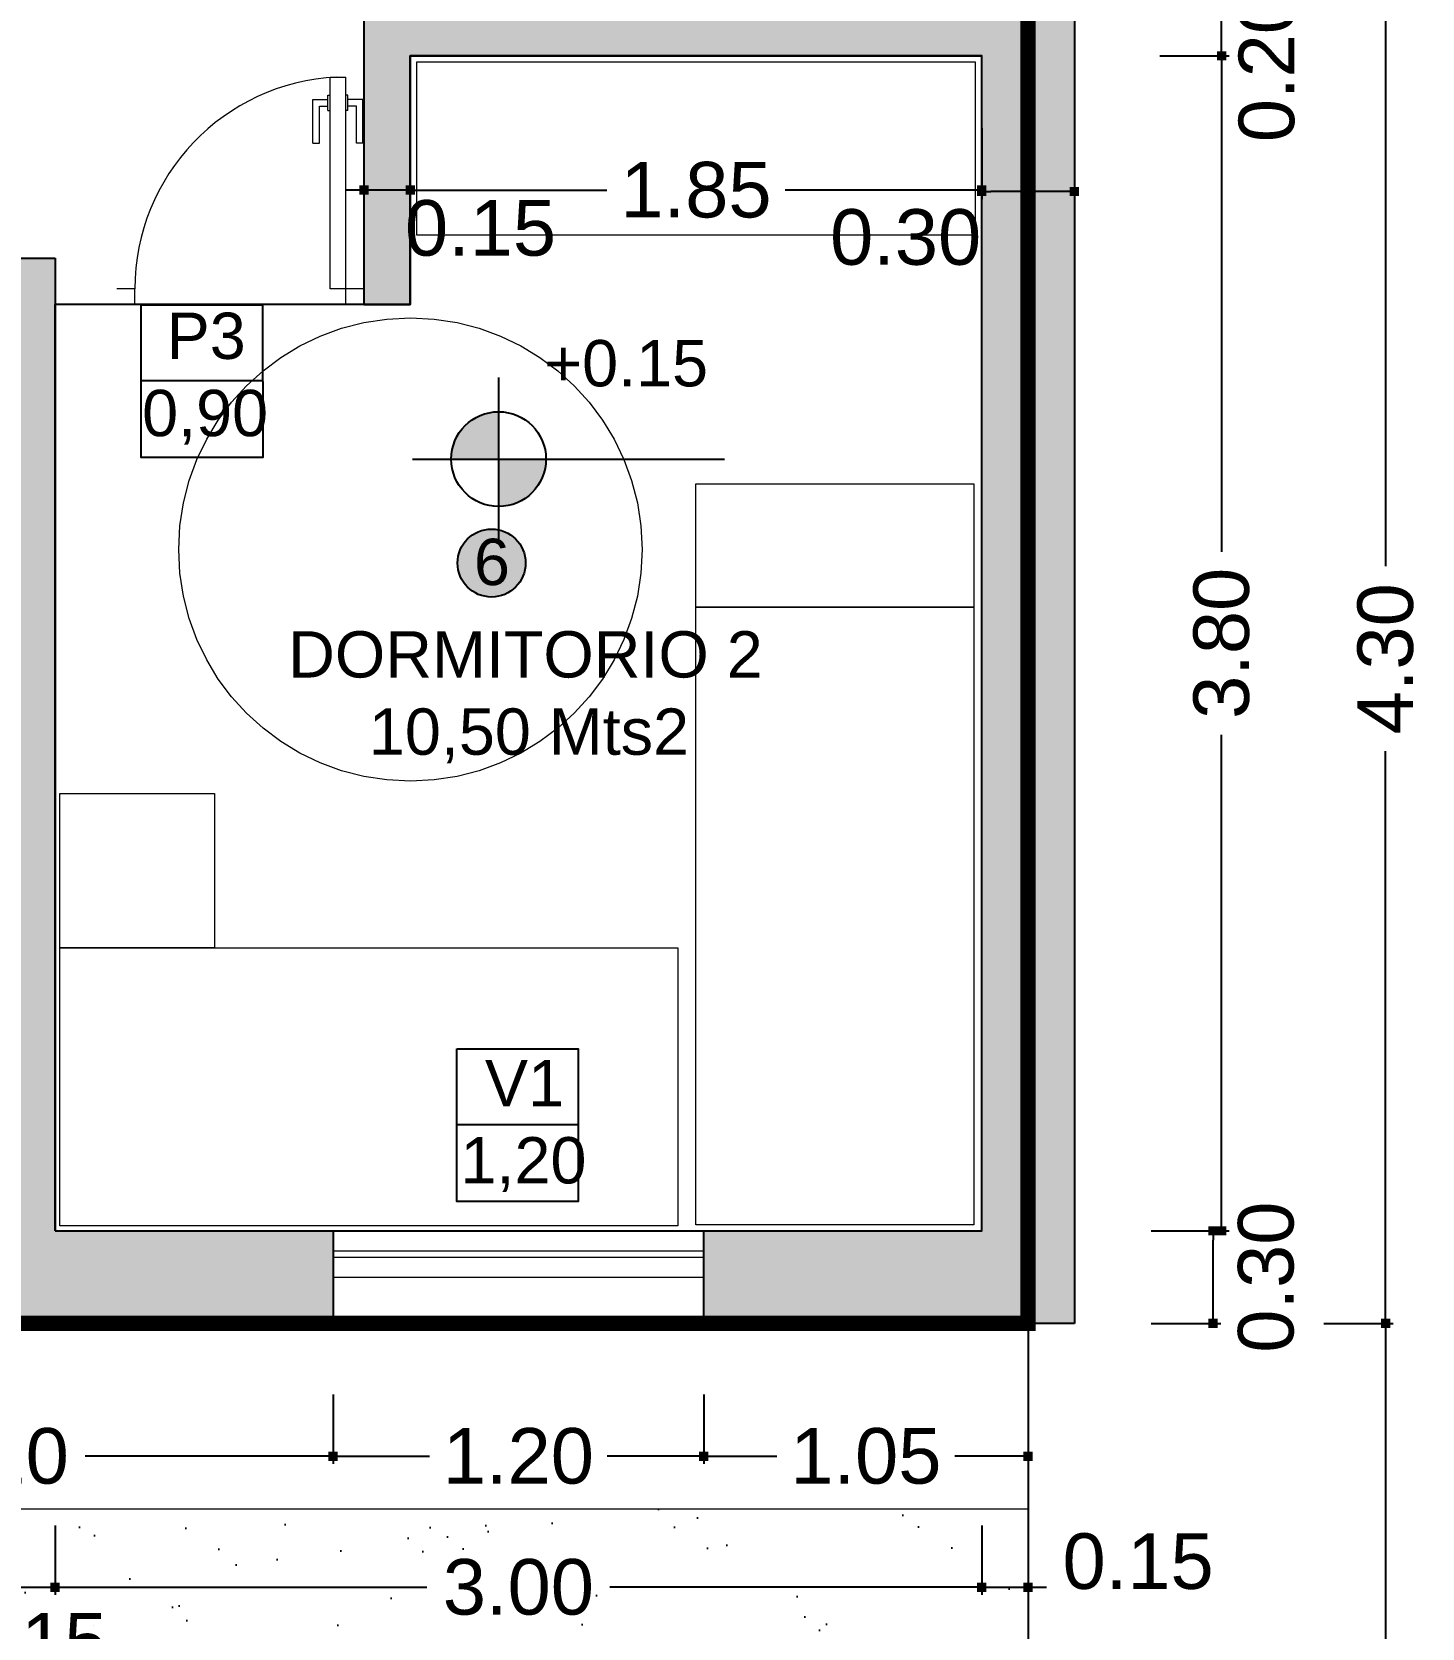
# Model space of a CAD drawing. Header units: millimetres. Extents: x 167 to 343, y -139 to 78.
# Drawn here: x 246.6 to 251.1, y -54.59 to -49.42 of the extents above; entities that cross this region are included whole.
import ezdxf

# ---------------------------------------------------------------- set-up
doc = ezdxf.new("R2010")
doc.units = ezdxf.units.MM
doc.header["$LTSCALE"] = 0.1
doc.header["$MEASUREMENT"] = 0
doc.header["$PDMODE"] = 3
doc.header["$PDSIZE"] = 0.1
doc.linetypes.add('ACAD_ISO02W100', pattern=[15, 12, -3])
doc.linetypes.add('ACAD_ISO04W100', pattern=[30, 24, -3, 0, -3])
doc.layers.get('DEFPOINTS').update_dxf_attribs({"color": 1})
for name, color, linetype in [('11.Ejes', 6, 'ACAD_ISO04W100'), ('18.Texturas', 8, 'Continuous'), ('5.Carpinterias', 250, 'Continuous'), ('Carpinterias', 7, 'Continuous'), ('Cotas', 1, 'Continuous'), ('Cubierta', 7, 'Continuous'), ('HATCH', 10, 'Continuous'), ('MURO', 4, 'Continuous'), ('POLILINEA SUP', 150, 'Continuous')]:
    doc.layers.add(name, color=color, linetype=linetype)
for name, color, linetype, lineweight in [('17.Sombras', 8, 'Continuous', 5), ('CARPINTERIA', 2, 'Continuous', 18), ('MURO BAJO', 4, 'Continuous', 13)]:
    doc.layers.add(name, color=color, linetype=linetype, lineweight=lineweight)
doc.styles.add('ARIAL', font='arial.ttf', dxfattribs={"height": 0.18})
doc.styles.get("Standard").update_dxf_attribs({"font": 'arial.ttf'})
doc.styles.add('Verdana', font='verdana.ttf')
doc.dimstyles.new('MARQ 100', dxfattribs={"dimscale": 0.1, "dimtxt": 1.75, "dimasz": 0.3, "dimexe": 0.25, "dimexo": 1.5, "dimtad": 0, "dimzin": 1, "dimdsep": 46, "dimtxsty": 'ARIAL', "dimblk": 'BOXFILLED', "dimcen": 2.5, "dimclrd": 8, "dimclre": 8, "dimclrt": 4, "dimazin": 0, "dimtfac": 1, "dimtmove": 2, "dimatfit": 3, "dimldrblk": 'DOTSMALL', "dimfxl": 2, "dimfxlon": 1, "dimlwd": -1, "dimarcsym": 0})

# ---------------------------------------------------------------- blocks, each defined once
blk = doc.blocks.new('puerta .8')
at = {"layer": 'CARPINTERIA'}
for p, q in [((515.4025, 143.696), (515.4613, 143.696)), ((515.4613, 143.696), (515.4613, 142.9599)), ((516.1442, 143.696), (516.2025, 143.696)), ((516.1442, 143.696), (516.1442, 143.646)), ((515.4025, 143.646), (515.5119, 143.646)), ((515.5119, 143.646), (515.5119, 142.9599)), ((516.1442, 143.646), (516.2025, 143.646)), ((515.4056, 143.1738), (515.4268, 143.1738)), ((515.4056, 143.1738), (515.4056, 143.0326)), ((515.4268, 143.1738), (515.4268, 143.0537)), ((515.5464, 143.1738), (515.5464, 143.0537)), ((515.5676, 143.1738), (515.5464, 143.1738)), ((515.5676, 143.1738), (515.5676, 143.0326)), ((515.4056, 143.0326), (515.4543, 143.0326)), ((515.4268, 143.0537), (515.4543, 143.0537)), ((515.4543, 143.0679), (515.4613, 143.0679)), ((515.4543, 143.0679), (515.4543, 143.0184)), ((515.519, 143.0679), (515.5119, 143.0679)), ((515.519, 143.0679), (515.519, 143.0184)), ((515.5464, 143.0537), (515.519, 143.0537)), ((515.5676, 143.0326), (515.519, 143.0326)), ((515.4543, 143.0184), (515.4613, 143.0184)), ((515.519, 143.0184), (515.5119, 143.0184)), ((515.5119, 142.9599), (515.4613, 142.9599))]:
    blk.add_line(p, q, dxfattribs=at)
blk.add_arc((515.4572, 143.646), 0.6869, 272.7794, 0, dxfattribs=at)
blk = doc.blocks.new('Nivel Planta')
at = {"layer": 'Cubierta'}
h = blk.add_hatch(color=1, dxfattribs=at)
h.paths.add_polyline_path([(509.8507, 209.4131, 0.414214), (509.7327, 209.2951), (509.8507, 209.2951)])
h.paths.add_polyline_path([(509.9687, 209.2951), (509.8507, 209.2951), (509.8507, 209.1771, 0.414214)])
at = {"layer": 'Cotas', "color": 1}
for p, q in [((509.8507, 209.4986), (509.8507, 209.0904)), ((509.6361, 209.2951), (510.4131, 209.2951))]:
    blk.add_line(p, q, dxfattribs=at)
blk.add_circle((509.8507, 209.2951), 0.118, dxfattribs=at)
blk = doc.blocks.new('_BoxFilled')
at = {"color": 0, "linetype": 'ByBlock', "lineweight": -2}
blk.add_line((-0.5, 0), (-1, 0), dxfattribs=at)
at = {"color": 0, "linetype": 'ByBlock'}
blk.add_solid([(-0.5, 0.5), (0.5, 0.5), (-0.5, -0.5), (0.5, -0.5)], dxfattribs=at)
blk = doc.blocks.new('*D140')
at = {"layer": 'Cotas', "color": 8, "lineweight": -2, "transparency": 16777216}
for p, q in [((246.5243, -54.2597), (246.5243, -54.4847)), ((246.6743, -54.2597), (246.6743, -54.4847))]:
    blk.add_line(p, q, dxfattribs=at)
at = {"layer": 'Cotas', "color": 8, "transparency": 16777216}
for p, q in [((246.4943, -54.4597), (246.4643, -54.4597)), ((246.5243, -54.4597), (246.6743, -54.4597)), ((246.7043, -54.4597), (246.7343, -54.4597))]:
    blk.add_line(p, q, dxfattribs=at)
at = {"layer": 'DEFPOINTS', "color": 0, "transparency": 16777216}
for p in [(246.5243, -53.3055), (246.6743, -53.3055), (246.6743, -54.4597)]:
    blk.add_point(p, dxfattribs=at)
at = {"layer": 'Cotas', "color": 8, "transparency": 16777216, "xscale": 0.03, "yscale": 0.03, "zscale": 0.03}
blk.add_blockref('_BoxFilled', (246.5243, -54.4597), dxfattribs=at)
at = {"layer": 'Cotas', "color": 8, "transparency": 16777216, "xscale": 0.03, "yscale": 0.03, "zscale": 0.03, "rotation": 180}
blk.add_blockref('_BoxFilled', (246.6743, -54.4597), dxfattribs=at)
at = {"layer": 'Cotas', "color": 4, "transparency": 16777216, "insert": (246.5993, -54.6343), "char_height": 0.18, "attachment_point": 5, "style": 'ARIAL'}
blk.add_mtext('0.15', dxfattribs=at)
blk = doc.blocks.new('_DotSmall')
at = {"color": 0, "linetype": 'ByBlock', "const_width": 0.5}
blk.add_lwpolyline([(-0.0625, 0, 1), (0.0625, 0, 1)], format="xyb", close=True, dxfattribs=at)
blk = doc.blocks.new('*D141')
at = {"layer": 'Cotas', "color": 8, "lineweight": -2, "transparency": 16777216}
for p, q in [((246.6743, -54.2597), (246.6743, -54.4847)), ((249.6743, -54.2597), (249.6743, -54.4847))]:
    blk.add_line(p, q, dxfattribs=at)
at = {"layer": 'Cotas', "color": 8, "transparency": 16777216}
for p, q in [((246.7043, -54.4597), (247.8784, -54.4597)), ((249.6443, -54.4597), (248.4703, -54.4597))]:
    blk.add_line(p, q, dxfattribs=at)
at = {"layer": 'DEFPOINTS', "color": 0, "transparency": 16777216}
for p in [(246.6743, -53.3055), (249.6743, -53.3055), (249.6743, -54.4597)]:
    blk.add_point(p, dxfattribs=at)
at = {"layer": 'Cotas', "color": 8, "transparency": 16777216, "xscale": 0.03, "yscale": 0.03, "zscale": 0.03, "rotation": 180}
blk.add_blockref('_BoxFilled', (246.6743, -54.4597), dxfattribs=at)
at = {"layer": 'Cotas', "color": 8, "transparency": 16777216, "xscale": 0.03, "yscale": 0.03, "zscale": 0.03}
blk.add_blockref('_BoxFilled', (249.6743, -54.4597), dxfattribs=at)
at = {"layer": 'Cotas', "color": 4, "transparency": 16777216, "insert": (248.1743, -54.4597), "char_height": 0.18, "attachment_point": 5, "style": 'ARIAL'}
blk.add_mtext('3.00', dxfattribs=at)
blk = doc.blocks.new('*D142')
at = {"layer": 'Cotas', "color": 8, "lineweight": -2, "transparency": 16777216}
for p, q in [((249.6743, -54.2597), (249.6743, -54.4847)), ((249.8243, -54.2597), (249.8243, -54.4847))]:
    blk.add_line(p, q, dxfattribs=at)
at = {"layer": 'Cotas', "color": 8, "transparency": 16777216}
for p, q in [((249.6443, -54.4597), (249.6143, -54.4597)), ((249.6743, -54.4597), (249.8243, -54.4597)), ((249.8543, -54.4597), (249.8843, -54.4597))]:
    blk.add_line(p, q, dxfattribs=at)
at = {"layer": 'DEFPOINTS', "color": 0, "transparency": 16777216}
for p in [(249.6743, -53.3055), (249.8243, -53.3055), (249.8243, -54.4597)]:
    blk.add_point(p, dxfattribs=at)
at = {"layer": 'Cotas', "color": 8, "transparency": 16777216, "xscale": 0.03, "yscale": 0.03, "zscale": 0.03}
blk.add_blockref('_BoxFilled', (249.6743, -54.4597), dxfattribs=at)
at = {"layer": 'Cotas', "color": 8, "transparency": 16777216, "xscale": 0.03, "yscale": 0.03, "zscale": 0.03, "rotation": 180}
blk.add_blockref('_BoxFilled', (249.8243, -54.4597), dxfattribs=at)
at = {"layer": 'Cotas', "color": 4, "transparency": 16777216, "insert": (250.1807, -54.3764), "char_height": 0.18, "attachment_point": 5, "style": 'ARIAL'}
blk.add_mtext('0.15', dxfattribs=at)
blk = doc.blocks.new('*D78')
at = {"layer": 'Cotas', "color": 8, "lineweight": -2, "transparency": 16777216}
for p, q in [((242.7243, -54.6172), (242.7243, -54.8422)), ((249.8243, -54.6172), (249.8243, -54.8422))]:
    blk.add_line(p, q, dxfattribs=at)
at = {"layer": 'Cotas', "color": 8, "transparency": 16777216}
for p, q in [((242.7543, -54.8172), (246.1291, -54.8172)), ((249.7943, -54.8172), (246.7196, -54.8172))]:
    blk.add_line(p, q, dxfattribs=at)
at = {"layer": 'DEFPOINTS', "color": 0, "transparency": 16777216}
for p in [(242.7243, -53.6631), (249.8243, -53.6631), (249.8243, -54.8172)]:
    blk.add_point(p, dxfattribs=at)
at = {"layer": 'Cotas', "color": 8, "transparency": 16777216, "xscale": 0.03, "yscale": 0.03, "zscale": 0.03, "rotation": 180}
blk.add_blockref('_BoxFilled', (242.7243, -54.8172), dxfattribs=at)
at = {"layer": 'Cotas', "color": 8, "transparency": 16777216, "xscale": 0.03, "yscale": 0.03, "zscale": 0.03}
blk.add_blockref('_BoxFilled', (249.8243, -54.8172), dxfattribs=at)
at = {"layer": 'Cotas', "color": 4, "transparency": 16777216, "insert": (246.4243, -54.9534), "char_height": 0.18, "attachment_point": 5, "style": 'ARIAL'}
blk.add_mtext('7.10', dxfattribs=at)
blk = doc.blocks.new('*D79')
at = {"layer": 'Cotas', "color": 8, "lineweight": -2, "transparency": 16777216}
for p, q in [((250.7819, -53.6055), (251.0069, -53.6055)), ((250.7819, -59.2016), (251.0069, -59.2016))]:
    blk.add_line(p, q, dxfattribs=at)
at = {"layer": 'Cotas', "color": 8, "transparency": 16777216}
for p, q in [((250.9819, -53.6355), (250.9819, -56.1076)), ((250.9819, -59.1716), (250.9819, -56.6996))]:
    blk.add_line(p, q, dxfattribs=at)
at = {"layer": 'DEFPOINTS', "color": 0, "transparency": 16777216}
for p in [(250.391, -53.6055), (250.9819, -53.6055), (250.391, -59.2016)]:
    blk.add_point(p, dxfattribs=at)
at = {"layer": 'Cotas', "color": 8, "transparency": 16777216, "xscale": 0.03, "yscale": 0.03, "zscale": 0.03}
for p, rotation in [((250.9819, -53.6055), 90), ((250.9819, -59.2016), 270)]:
    blk.add_blockref('_BoxFilled', p, dxfattribs=dict(at, rotation=rotation))
at = {"layer": 'Cotas', "color": 4, "transparency": 16777216, "insert": (250.9819, -56.4036), "char_height": 0.18, "attachment_point": 5, "rotation": 90, "style": 'ARIAL'}
blk.add_mtext('5.60', dxfattribs=at)
blk = doc.blocks.new('*D80')
at = {"layer": 'Cotas', "color": 8, "lineweight": -2, "transparency": 16777216}
for p, q in [((250.7819, -49.3007), (251.0069, -49.3007)), ((250.7819, -53.6055), (251.0069, -53.6055))]:
    blk.add_line(p, q, dxfattribs=at)
at = {"layer": 'Cotas', "color": 8, "transparency": 16777216}
for p, q in [((250.9819, -49.3307), (250.9819, -51.1535)), ((250.9819, -53.5755), (250.9819, -51.7527))]:
    blk.add_line(p, q, dxfattribs=at)
at = {"layer": 'DEFPOINTS', "color": 0, "transparency": 16777216}
for p in [(250.1231, -49.3007), (250.9819, -49.3007), (250.391, -53.6055)]:
    blk.add_point(p, dxfattribs=at)
at = {"layer": 'Cotas', "color": 8, "transparency": 16777216, "xscale": 0.03, "yscale": 0.03, "zscale": 0.03}
for p, rotation in [((250.9819, -49.3007), 90), ((250.9819, -53.6055), 270)]:
    blk.add_blockref('_BoxFilled', p, dxfattribs=dict(at, rotation=rotation))
at = {"layer": 'Cotas', "color": 4, "transparency": 16777216, "insert": (250.9819, -51.4531), "char_height": 0.18, "attachment_point": 5, "rotation": 90, "style": 'ARIAL'}
blk.add_mtext('4.30', dxfattribs=at)
blk = doc.blocks.new('*D85')
at = {"layer": 'Cotas', "color": 8, "lineweight": -2, "transparency": 16777216}
for p, q in [((250.2234, -53.3055), (250.4484, -53.3055)), ((250.2234, -53.6055), (250.4484, -53.6055))]:
    blk.add_line(p, q, dxfattribs=at)
at = {"layer": 'Cotas', "color": 8, "transparency": 16777216}
blk.add_line((250.4234, -53.5755), (250.4234, -53.3355), dxfattribs=at)
at = {"layer": 'DEFPOINTS', "color": 0, "transparency": 16777216}
for p in [(249.7957, -53.3055), (250.4234, -53.3055), (249.7957, -53.6055)]:
    blk.add_point(p, dxfattribs=at)
at = {"layer": 'Cotas', "color": 8, "transparency": 16777216, "xscale": 0.03, "yscale": 0.03, "zscale": 0.03}
for p, rotation in [((250.4234, -53.3055), 90), ((250.4234, -53.6055), 270)]:
    blk.add_blockref('_BoxFilled', p, dxfattribs=dict(at, rotation=rotation))
at = {"layer": 'Cotas', "color": 4, "transparency": 16777216, "insert": (250.5952, -53.4555), "char_height": 0.18, "attachment_point": 5, "rotation": 90, "style": 'ARIAL'}
blk.add_mtext('0.30', dxfattribs=at)
blk = doc.blocks.new('*D86')
at = {"layer": 'Cotas', "color": 8, "lineweight": -2, "transparency": 16777216}
for p, q in [((250.2509, -49.5007), (250.4759, -49.5007)), ((250.2509, -53.3055), (250.4759, -53.3055))]:
    blk.add_line(p, q, dxfattribs=at)
at = {"layer": 'Cotas', "color": 8, "transparency": 16777216}
for p, q in [((250.4509, -49.5307), (250.4509, -51.1072)), ((250.4509, -53.2755), (250.4509, -51.699))]:
    blk.add_line(p, q, dxfattribs=at)
at = {"layer": 'DEFPOINTS', "color": 0, "transparency": 16777216}
for p in [(249.8231, -49.5007), (250.4509, -49.5007), (249.8231, -53.3055)]:
    blk.add_point(p, dxfattribs=at)
at = {"layer": 'Cotas', "color": 8, "transparency": 16777216, "xscale": 0.03, "yscale": 0.03, "zscale": 0.03}
for p, rotation in [((250.4509, -49.5007), 90), ((250.4509, -53.3055), 270)]:
    blk.add_blockref('_BoxFilled', p, dxfattribs=dict(at, rotation=rotation))
at = {"layer": 'Cotas', "color": 4, "transparency": 16777216, "insert": (250.4509, -51.4031), "char_height": 0.18, "attachment_point": 5, "rotation": 90, "style": 'ARIAL'}
blk.add_mtext('3.80', dxfattribs=at)
blk = doc.blocks.new('*D135')
at = {"layer": 'Cotas', "color": 8, "lineweight": -2, "transparency": 16777216}
for p, q in [((245.3743, -53.8355), (245.3743, -54.0605)), ((247.5743, -53.8355), (247.5743, -54.0605))]:
    blk.add_line(p, q, dxfattribs=at)
at = {"layer": 'Cotas', "color": 8, "transparency": 16777216}
for p, q in [((245.4043, -54.0355), (246.1768, -54.0355)), ((247.5443, -54.0355), (246.7718, -54.0355))]:
    blk.add_line(p, q, dxfattribs=at)
at = {"layer": 'DEFPOINTS', "color": 0, "transparency": 16777216}
for p in [(245.3743, -53.6055), (247.5743, -53.6055), (247.5743, -54.0355)]:
    blk.add_point(p, dxfattribs=at)
at = {"layer": 'Cotas', "color": 8, "transparency": 16777216, "xscale": 0.03, "yscale": 0.03, "zscale": 0.03, "rotation": 180}
blk.add_blockref('_BoxFilled', (245.3743, -54.0355), dxfattribs=at)
at = {"layer": 'Cotas', "color": 8, "transparency": 16777216, "xscale": 0.03, "yscale": 0.03, "zscale": 0.03}
blk.add_blockref('_BoxFilled', (247.5743, -54.0355), dxfattribs=at)
at = {"layer": 'Cotas', "color": 4, "transparency": 16777216, "insert": (246.4743, -54.0355), "char_height": 0.18, "attachment_point": 5, "style": 'ARIAL'}
blk.add_mtext('2.20', dxfattribs=at)
blk = doc.blocks.new('*D136')
at = {"layer": 'Cotas', "color": 8, "lineweight": -2, "transparency": 16777216}
for p, q in [((247.5743, -53.8355), (247.5743, -54.0605)), ((248.7743, -53.8355), (248.7743, -54.0605))]:
    blk.add_line(p, q, dxfattribs=at)
at = {"layer": 'Cotas', "color": 8, "transparency": 16777216}
for p, q in [((247.6043, -54.0355), (247.8868, -54.0355)), ((248.7443, -54.0355), (248.4618, -54.0355))]:
    blk.add_line(p, q, dxfattribs=at)
at = {"layer": 'DEFPOINTS', "color": 0, "transparency": 16777216}
for p in [(247.5743, -53.6055), (248.7743, -53.6055), (248.7743, -54.0355)]:
    blk.add_point(p, dxfattribs=at)
at = {"layer": 'Cotas', "color": 8, "transparency": 16777216, "xscale": 0.03, "yscale": 0.03, "zscale": 0.03, "rotation": 180}
blk.add_blockref('_BoxFilled', (247.5743, -54.0355), dxfattribs=at)
at = {"layer": 'Cotas', "color": 8, "transparency": 16777216, "xscale": 0.03, "yscale": 0.03, "zscale": 0.03}
blk.add_blockref('_BoxFilled', (248.7743, -54.0355), dxfattribs=at)
at = {"layer": 'Cotas', "color": 4, "transparency": 16777216, "insert": (248.1743, -54.0355), "char_height": 0.18, "attachment_point": 5, "style": 'ARIAL'}
blk.add_mtext('1.20', dxfattribs=at)
blk = doc.blocks.new('*D137')
at = {"layer": 'Cotas', "color": 8, "lineweight": -2, "transparency": 16777216}
for p, q in [((248.7743, -53.8355), (248.7743, -54.0605)), ((249.8243, -53.8355), (249.8243, -54.0605))]:
    blk.add_line(p, q, dxfattribs=at)
at = {"layer": 'Cotas', "color": 8, "transparency": 16777216}
for p, q in [((248.8043, -54.0355), (249.0109, -54.0355)), ((249.7943, -54.0355), (249.5878, -54.0355))]:
    blk.add_line(p, q, dxfattribs=at)
at = {"layer": 'DEFPOINTS', "color": 0, "transparency": 16777216}
for p in [(248.7743, -53.6055), (249.8243, -53.6055), (249.8243, -54.0355)]:
    blk.add_point(p, dxfattribs=at)
at = {"layer": 'Cotas', "color": 8, "transparency": 16777216, "xscale": 0.03, "yscale": 0.03, "zscale": 0.03, "rotation": 180}
blk.add_blockref('_BoxFilled', (248.7743, -54.0355), dxfattribs=at)
at = {"layer": 'Cotas', "color": 8, "transparency": 16777216, "xscale": 0.03, "yscale": 0.03, "zscale": 0.03}
blk.add_blockref('_BoxFilled', (249.8243, -54.0355), dxfattribs=at)
at = {"layer": 'Cotas', "color": 4, "transparency": 16777216, "insert": (249.2993, -54.0355), "char_height": 0.18, "attachment_point": 5, "style": 'ARIAL'}
blk.add_mtext('1.05', dxfattribs=at)
blk = doc.blocks.new('*D95')
at = {"layer": 'Cotas', "color": 8, "lineweight": -2, "transparency": 16777216}
for p, q in [((250.2509, -49.3007), (250.4759, -49.3007)), ((250.2509, -49.5007), (250.4759, -49.5007))]:
    blk.add_line(p, q, dxfattribs=at)
at = {"layer": 'Cotas', "color": 8, "transparency": 16777216}
blk.add_line((250.4509, -49.4707), (250.4509, -49.3307), dxfattribs=at)
at = {"layer": 'DEFPOINTS', "color": 0, "transparency": 16777216}
for p in [(249.8231, -49.3007), (250.4509, -49.3007), (249.8231, -49.5007)]:
    blk.add_point(p, dxfattribs=at)
at = {"layer": 'Cotas', "color": 8, "transparency": 16777216, "xscale": 0.03, "yscale": 0.03, "zscale": 0.03}
for p, rotation in [((250.4509, -49.3007), 90), ((250.4509, -49.5007), 270)]:
    blk.add_blockref('_BoxFilled', p, dxfattribs=dict(at, rotation=rotation))
at = {"layer": 'Cotas', "color": 4, "transparency": 16777216, "insert": (250.5974, -49.5355), "char_height": 0.18, "attachment_point": 5, "rotation": 90, "style": 'ARIAL'}
blk.add_mtext('0.20', dxfattribs=at)
blk = doc.blocks.new('*D148')
at = {"layer": 'Cotas', "color": 8, "lineweight": -2, "transparency": 16777216}
for p, q in [((249.6743, -49.74), (249.6743, -49.965)), ((249.9743, -49.74), (249.9743, -49.965))]:
    blk.add_line(p, q, dxfattribs=at)
at = {"layer": 'Cotas', "color": 8, "transparency": 16777216}
blk.add_line((249.9443, -49.94), (249.7043, -49.94), dxfattribs=at)
at = {"layer": 'DEFPOINTS', "color": 0, "transparency": 16777216}
for p in [(249.6743, -49.5007), (249.9743, -49.5055), (249.6743, -49.94)]:
    blk.add_point(p, dxfattribs=at)
at = {"layer": 'Cotas', "color": 8, "transparency": 16777216, "xscale": 0.03, "yscale": 0.03, "zscale": 0.03, "rotation": 180}
blk.add_blockref('_BoxFilled', (249.6743, -49.94), dxfattribs=at)
at = {"layer": 'Cotas', "color": 8, "transparency": 16777216, "xscale": 0.03, "yscale": 0.03, "zscale": 0.03}
blk.add_blockref('_BoxFilled', (249.9743, -49.94), dxfattribs=at)
at = {"layer": 'Cotas', "color": 4, "transparency": 16777216, "insert": (249.4281, -50.0885), "char_height": 0.18, "attachment_point": 5, "style": 'ARIAL'}
blk.add_mtext('0.30', dxfattribs=at)
blk = doc.blocks.new('*D150')
at = {"layer": 'Cotas', "color": 8, "lineweight": -2, "transparency": 16777216}
for p, q in [((247.6743, -49.7353), (247.6743, -49.9603)), ((247.8243, -49.7353), (247.8243, -49.9603))]:
    blk.add_line(p, q, dxfattribs=at)
at = {"layer": 'Cotas', "color": 8, "transparency": 16777216}
for p, q in [((247.6443, -49.9353), (247.6143, -49.9353)), ((247.8243, -49.9353), (247.6743, -49.9353)), ((247.8543, -49.9353), (247.8843, -49.9353))]:
    blk.add_line(p, q, dxfattribs=at)
at = {"layer": 'DEFPOINTS', "color": 0, "transparency": 16777216}
for p in [(247.6743, -49.5007), (247.8243, -49.5007), (247.6743, -49.9353)]:
    blk.add_point(p, dxfattribs=at)
at = {"layer": 'Cotas', "color": 8, "transparency": 16777216, "xscale": 0.03, "yscale": 0.03, "zscale": 0.03}
blk.add_blockref('_BoxFilled', (247.6743, -49.9353), dxfattribs=at)
at = {"layer": 'Cotas', "color": 8, "transparency": 16777216, "xscale": 0.03, "yscale": 0.03, "zscale": 0.03, "rotation": 180}
blk.add_blockref('_BoxFilled', (247.8243, -49.9353), dxfattribs=at)
at = {"layer": 'Cotas', "color": 4, "transparency": 16777216, "insert": (248.0517, -50.0591), "char_height": 0.18, "attachment_point": 5, "style": 'ARIAL'}
blk.add_mtext('0.15', dxfattribs=at)
blk = doc.blocks.new('*D151')
at = {"layer": 'Cotas', "color": 8, "lineweight": -2, "transparency": 16777216}
for p, q in [((247.8243, -49.7353), (247.8243, -49.9603)), ((249.6743, -49.7353), (249.6743, -49.9603))]:
    blk.add_line(p, q, dxfattribs=at)
at = {"layer": 'Cotas', "color": 8, "transparency": 16777216}
for p, q in [((247.8543, -49.9353), (248.4609, -49.9353)), ((249.6443, -49.9353), (249.0378, -49.9353))]:
    blk.add_line(p, q, dxfattribs=at)
at = {"layer": 'DEFPOINTS', "color": 0, "transparency": 16777216}
for p in [(247.8243, -49.5007), (249.6743, -49.5007), (247.8243, -49.9353)]:
    blk.add_point(p, dxfattribs=at)
at = {"layer": 'Cotas', "color": 8, "transparency": 16777216, "xscale": 0.03, "yscale": 0.03, "zscale": 0.03, "rotation": 180}
blk.add_blockref('_BoxFilled', (247.8243, -49.9353), dxfattribs=at)
at = {"layer": 'Cotas', "color": 8, "transparency": 16777216, "xscale": 0.03, "yscale": 0.03, "zscale": 0.03}
blk.add_blockref('_BoxFilled', (249.6743, -49.9353), dxfattribs=at)
at = {"layer": 'Cotas', "color": 4, "transparency": 16777216, "insert": (248.7493, -49.9353), "char_height": 0.18, "attachment_point": 5, "style": 'ARIAL'}
blk.add_mtext('1.85', dxfattribs=at)

msp = doc.modelspace()

# ---------------------------------------------------------------- hatches: boundary and pattern name
at = {"linetype": 'ACAD_ISO04W100'}
h = msp.add_hatch(dxfattribs=at)
h.set_pattern_fill('AR-SAND', color=1, scale=0.01, style=0)
h.set_pattern_definition([(37.5, (-3841.58295, -1768.56177), (-0.016000313, 0.489413237), [0, -0.38608, 0, -0.4318, 0, -0.41275]), (7.5, (-3841.58295, -1768.5618), (0.44952328, 0.7168251), [0, -0.20828, 0, -0.34798, 0, -0.13335]), (327.5, (-3841.89537, -1768.56177), (0.79099237, 0.001437185), [0, -0.127, 0, -0.4572, 0, -0.5969]), (317.5, (-3841.8954, -1768.5618), (0.76355645, 0.22292932), [0, -0.0635, 0, -0.29972, 0, -0.3429])])
h.paths.add_polyline_path([(249.8243, -54.2055), (241.0749, -54.2066), (241.0749, -57.7016), (245.4249, -57.7016), (245.4249, -59.1016), (243.3249, -59.1016), (243.3249, -59.2016), (249.8243, -59.2016)])
edge = h.paths.add_edge_path(flags=16)
edge.add_line((245.9063, -56.119), (245.9041, -56.108))
edge.add_line((245.9041, -56.108), (245.9096, -56.0817))
edge.add_line((245.9096, -56.0817), (245.9458, -56.0411))
edge.add_line((245.9458, -56.0411), (246.0807, -55.9851))
edge.add_arc((286.6114, -56.7922), 40.5388, 178.61806, 178.85917, ccw=False)
edge.add_arc((248.071, -55.458), 2.0183, 177.2886, 190.1742, ccw=False)
edge.add_arc((246.1504, -55.3583), 0.0955, 141.3129, 182.5261, ccw=False)
edge.add_arc((245.9224, -55.1757), 0.1965, 321.3129, 354.0105)
edge.add_arc((246.8409, -55.2721), 0.7271, 162.0531, 174.0105, ccw=False)
edge.add_arc((246.3678, -55.1027), 0.2252, 112.7994, 165.9629, ccw=False)
edge.add_arc((246.9393, -56.6108), 1.8378, 90, 111.006, ccw=False)
edge.add_arc((246.9393, -56.6108), 1.8378, 68.994, 90, ccw=False)
edge.add_arc((247.5108, -55.1027), 0.2252, 14.0371, 67.2006, ccw=False)
edge.add_arc((247.0376, -55.2721), 0.7271, 5.9895, 17.9469, ccw=False)
edge.add_arc((247.9561, -55.1757), 0.1965, 185.9895, 218.6871)
edge.add_arc((247.7282, -55.3583), 0.0955, -2.5261, 38.6871, ccw=False)
edge.add_arc((245.8076, -55.458), 2.0183, -10.1742, 2.7114, ccw=False)
edge.add_arc((207.2671, -56.7922), 40.5388, 1.14083, 1.38194, ccw=False)
edge.add_line((247.7979, -55.9851), (247.9328, -56.0411))
edge.add_line((247.9328, -56.0411), (247.969, -56.0817))
edge.add_line((247.969, -56.0817), (247.9745, -56.108))
edge.add_line((247.9745, -56.108), (247.9723, -56.119))
edge.add_line((247.9723, -56.119), (247.8087, -56.0663))
edge.add_line((247.8087, -56.0663), (247.8168, -56.0434))
edge.add_line((247.8168, -56.0434), (247.7988, -56.0343))
edge.add_arc((207.2671, -56.7922), 40.5388, -1.38194, 1.07118, ccw=False)
edge.add_arc((244.2866, -58.2256), 3.537, 0.0603, 7.4025, ccw=False)
edge.add_arc((247.7282, -58.2261), 0.0955, -38.6871, 2.5261, ccw=False)
edge.add_arc((247.7073, -58.29), 0.0955, -38.6871, 2.5261, ccw=False)
edge.add_arc((247.9353, -58.4726), 0.1965, 141.3129, 174.0105)
edge.add_line((247.7398, -58.4521), (247.7131, -58.6185))
edge.add_arc((247.5346, -58.5973), 0.1798, 291.6231, 353.2196, ccw=False)
edge.add_arc((247.5747, -58.7078), 0.0623, 285.1262, 294.7772, ccw=False)
edge.add_arc((246.8927, -56.6615), 2.2192, 271.2017, 288.3402, ccw=False)
edge.add_arc((246.9858, -56.6615), 2.2192, 251.6598, 268.7983, ccw=False)
edge.add_arc((246.3038, -58.7078), 0.0623, 245.2228, 254.8738, ccw=False)
edge.add_arc((246.3439, -58.5973), 0.1798, 186.7804, 248.3769, ccw=False)
edge.add_line((246.1654, -58.6185), (246.1387, -58.4521))
edge.add_arc((245.9433, -58.4726), 0.1965, 5.9895, 38.6871)
edge.add_arc((246.1713, -58.29), 0.0955, 177.4739, 218.6871, ccw=False)
edge.add_arc((246.1504, -58.2261), 0.0955, 177.4739, 218.6871, ccw=False)
edge.add_arc((249.592, -58.2256), 3.537, 172.5975, 179.9397, ccw=False)
edge.add_arc((286.6114, -56.7922), 40.5388, 178.92882, 181.38194, ccw=False)
edge.add_line((246.0797, -56.0343), (246.0618, -56.0434))
edge.add_line((246.0618, -56.0434), (246.0699, -56.0663))
edge.add_line((246.0699, -56.0663), (245.9063, -56.119))
at = {"layer": '18.Texturas'}
h = msp.add_hatch(color=256, dxfattribs=at)
h.dxf.hatch_style = 1
edge = h.paths.add_edge_path()
edge.add_arc((248.0874, -51.143), 0.1101, 0, 360)
at = {"layer": 'HATCH'}
h = msp.add_hatch(color=256, dxfattribs=at)
h.dxf.hatch_style = 1
h.paths.add_polyline_path([(240.1243, -45.6555), (240.8243, -45.6555), (240.8243, -45.3565), (239.8255, -45.3555), (239.8248, -45.3555), (240.8243, -45.3555), (240.8243, -45.3555), (239.8248, -45.3555), (239.8246, -51.4055), (239.9752, -51.4055), (239.9752, -50.4555), (240.1243, -50.4555)])
h.paths.add_polyline_path([(240.0243, -51.4055), (239.8246, -51.4055), (239.8246, -52.2555), (240.0243, -52.2555)])
h.paths.add_polyline_path([(241.6243, -50.1557), (241.3492, -50.1557), (241.3494, -50.4555), (241.6243, -50.4555)])
h.paths.add_polyline_path([(244.6243, -45.3555), (244.6165, -45.3555), (243.8739, -45.3564), (243.8739, -45.6555), (244.4743, -45.6555), (244.4743, -48.6507), (245.4243, -48.6507), (245.4243, -48.5007), (244.6243, -48.5007), (244.6243, -46.1523), (245.2243, -46.1523), (245.2243, -46.0023), (244.6243, -46.0023)])
h.paths.add_polyline_path([(246.6243, -46.0023), (246.4243, -46.0023), (246.4243, -48.6507), (247.6743, -48.6507), (247.6743, -50.1555), (247.6743, -50.3055), (247.8243, -50.3055), (247.8243, -49.5007), (249.6743, -49.5007), (249.6743, -53.3055), (248.7743, -53.3055), (248.7743, -53.6055), (249.8243, -53.6055), (249.8243, -49.3007), (247.8743, -49.3007), (247.8743, -48.4507), (246.6243, -48.4507)])
h.paths.add_polyline_path([(242.7739, -45.6555), (242.7739, -45.356), (242.0243, -45.3555), (242.0243, -45.6555)])
h = msp.add_hatch(color=256, dxfattribs=at)
h.dxf.hatch_style = 1
h.paths.add_polyline_path([(249.9743, -49.3007), (249.8243, -49.3007), (249.8243, -53.6055), (249.9743, -53.6055)])
at = {"layer": 'HATCH', "linetype": 'Continuous'}
h = msp.add_hatch(color=256, dxfattribs=at)
h.dxf.hatch_style = 1
h.paths.add_polyline_path([(245.3743, -53.3055), (245.3743, -53.6055), (247.5743, -53.6055), (247.5743, -53.3055), (246.6743, -53.3055), (246.6743, -50.1555), (246.5243, -50.1555), (246.5243, -53.3055)])

# ---------------------------------------------------------------- linework, layer by layer
msp.add_circle((248.0874, -51.143), 0.1101)
at = {"layer": '11.Ejes', "ltscale": 12}
msp.add_line((249.8243, -43.531), (249.8243, -55.468), dxfattribs=at)
at = {"layer": '17.Sombras', "color": 8, "true_color": 0x7d7d7d}
msp.add_line((241.0749, -54.2066), (249.8243, -54.2055), dxfattribs=at)
at = {"layer": '17.Sombras', "linetype": 'ACAD_ISO02W100', "ltscale": 18}
msp.add_lwpolyline([(247.8443, -49.5207), (247.8443, -50.0807), (249.6543, -50.0807), (249.6543, -49.5207)], close=True, dxfattribs=at)
for points in [[(248.7489, -50.8865), (249.6489, -50.8865), (249.6489, -51.2865), (248.7489, -51.2865), (248.7489, -50.8865)], [(248.7489, -53.2865), (248.7489, -51.2865), (249.6489, -51.2865), (249.6489, -53.2865), (248.7489, -53.2865)], [(246.6902, -51.8897), (247.1902, -51.8897), (247.1902, -52.3897), (246.6902, -52.3897), (246.6902, -51.8897)], [(246.6902, -52.3897), (248.6902, -52.3897), (248.6902, -53.2897), (246.6902, -53.2897), (246.6902, -52.3897)]]:
    msp.add_lwpolyline(points, dxfattribs=at)
msp.add_circle((247.8247, -51.0993), 0.75, dxfattribs=at)
at = {"layer": '5.Carpinterias', "ltscale": 0.02}
for p, q in [((246.9532, -50.5516), (247.3462, -50.5516)), ((247.975, -52.9611), (248.3679, -52.9611))]:
    msp.add_line(p, q, dxfattribs=at)
at = {"layer": '5.Carpinterias'}
for p, q in [((246.9532, -50.5516), (247.3462, -50.5516)), ((247.975, -52.9611), (248.3679, -52.9611))]:
    msp.add_line(p, q, dxfattribs=at)
for points in [[(246.9532, -50.3072), (247.3462, -50.3072), (247.3464, -50.801), (246.9532, -50.801)], [(247.975, -52.7167), (248.3679, -52.7167), (248.3681, -53.2105), (247.975, -53.2105)]]:
    msp.add_lwpolyline(points, close=True, dxfattribs=at)
at = {"layer": 'CARPINTERIA'}
for p, q in [((247.5743, -53.3705), (248.7743, -53.3705)), ((247.5743, -53.3905), (248.7743, -53.3905)), ((247.5743, -53.4555), (248.7743, -53.4555)), ((247.5743, -53.4555), (248.7743, -53.4555))]:
    msp.add_line(p, q, dxfattribs=at)
at = {"layer": 'MURO'}
for p, q in [((247.6743, -48.6507), (247.6743, -50.1555)), ((247.8243, -49.5007), (249.6743, -49.5007)), ((247.8243, -50.3055), (247.8243, -49.5007)), ((246.5243, -50.1555), (246.6743, -50.1555)), ((246.6743, -50.1555), (246.6743, -53.3055)), ((247.6743, -50.1555), (247.6743, -50.1555)), ((247.6743, -50.1555), (247.6743, -50.3055)), ((247.6743, -50.3055), (247.8243, -50.3055)), ((246.6743, -53.3055), (247.5743, -53.3055)), ((247.5743, -53.3055), (247.5743, -53.6055)), ((247.5743, -53.6055), (245.3743, -53.6055))]:
    msp.add_line(p, q, dxfattribs=at)
at = {"layer": 'MURO', "ltscale": 0.5}
for p, q in [((249.9743, -49.3007), (249.9743, -53.6055)), ((249.6743, -53.3055), (249.6743, -49.5007)), ((248.7743, -53.6055), (248.7743, -53.3055)), ((248.7743, -53.3055), (249.6743, -53.3055)), ((249.9743, -53.6055), (248.7743, -53.6055))]:
    msp.add_line(p, q, dxfattribs=at)
at = {"layer": 'MURO'}
msp.add_lwpolyline([(246.6743, -53.3055), (246.6743, -53.3055), (246.6743, -50.3055), (246.6743, -50.3055)], close=True, dxfattribs=at)
at = {"layer": 'MURO BAJO'}
for p, q in [((247.5743, -53.3055), (248.7743, -53.3055)), ((248.7743, -53.6055), (247.5743, -53.6055))]:
    msp.add_line(p, q, dxfattribs=at)
at = {"layer": 'POLILINEA SUP', "const_width": 0.05}
msp.add_lwpolyline([(239.8248, -45.3555), (244.6243, -45.3555), (244.6243, -45.3555), (246.6243, -46.0023), (246.6243, -48.4507), (247.8743, -48.4507), (247.8743, -49.3007), (249.8243, -49.3007), (249.8243, -53.6055), (242.7243, -53.6055), (242.7242, -50.4556), (242.7244, -51.4055), (240.0244, -50.4555), (240.0243, -52.2556), (239.8246, -52.2555)], close=True, dxfattribs=at)
at = {"layer": 'POLILINEA SUP'}
for points in [[(239.8248, -45.3555), (244.6243, -45.3555), (246.6243, -46.0023), (246.6243, -48.4507), (247.8743, -48.4507), (247.8743, -49.3007), (249.8243, -49.3007), (249.8243, -53.6055), (242.7243, -53.6055), (242.7244, -51.4055), (239.8243, -51.4055)], [(246.6743, -53.3055), (249.6743, -53.3055), (249.6743, -49.5007), (247.8243, -49.5007), (247.8243, -50.3055), (246.6743, -50.3055)]]:
    msp.add_lwpolyline(points, close=True, dxfattribs=at)

# ---------------------------------------------------------------- block references
at = {"xscale": 1.3, "yscale": 1.3, "zscale": 1.3}
msp.add_blockref('Nivel Planta', (-414.6957, -322.8902), dxfattribs=at)
at = {"layer": 'Carpinterias', "rotation": 180}
msp.add_blockref('puerta .8', (763.0768, 93.3905), dxfattribs=at)

# ---------------------------------------------------------------- texts
at = {"char_height": 0.15}
for s, insert, width, attachment_point in [('+0.15', (248.7884, -50.421), 1.302589, 3), ('DORMITORIO 2\\P\\pi0.2614;10,50 Mts2', (247.4289, -51.3639), 1.525625, 1)]:
    msp.add_mtext(s, dxfattribs=dict(at, insert=insert, width=width, attachment_point=attachment_point))
at = {"insert": (246.3298, -51.0645), "char_height": 0.15, "attachment_point": 1}
msp.add_mtext_dynamic_manual_height_columns('\\pi1.70048,t2.00048;6', width=3.5, gutter_width=12.5, heights=[0], dxfattribs=at)
at = {"layer": '5.Carpinterias', "ltscale": 0.02, "char_height": 0.15, "width": 0.511515, "attachment_point": 4, "rotation": 0.0007, "style": 'Verdana'}
for s, insert in [('\\pi0.14044;{\\fArial|b0|i0|c0|p34;P3\\P\\pi0.0612;0,90}', (246.8949, -50.5462)), ('\\pi0.1473;{\\fArial|b0|i0|c0|p34;V1\\P\\pi0.06826;1,20}', (247.9186, -52.9661))]:
    msp.add_mtext(s, dxfattribs=dict(at, insert=insert))

# ---------------------------------------------------------------- dimensions: what is measured, and where the dimension line sits
at = {"layer": 'Cotas'}
for base, p1, p2, picture, middle in [((250.4509, -49.3007), (249.8231, -49.5007), (249.8231, -49.3007), '*D95', (250.5974, -49.5355)), ((250.4234, -53.3055), (249.7957, -53.6055), (249.7957, -53.3055), '*D85', (250.5952, -53.4555))]:
    dim = msp.add_linear_dim(base=base, p1=p1, p2=p2, angle=90, dimstyle='MARQ 100', dxfattribs=at)
    dim.commit()
    dim.dimension.update_dxf_attribs({"geometry": picture, "text_midpoint": middle, "dimtype": 160})
for base, p1, p2, picture, middle in [((250.9819, -49.3007), (250.391, -53.6055), (250.1231, -49.3007), '*D80', (250.9819, -51.4531)), ((250.4509, -49.5007), (249.8231, -53.3055), (249.8231, -49.5007), '*D86', (250.4509, -51.4031)), ((250.9819, -53.6055), (250.391, -59.2016), (250.391, -53.6055), '*D79', (250.9819, -56.4036))]:
    dim = msp.add_linear_dim(base=base, p1=p1, p2=p2, angle=90, dimstyle='MARQ 100', dxfattribs=at)
    dim.commit()
    dim.dimension.update_dxf_attribs({"geometry": picture, "text_midpoint": middle})
for base, p1, p2, picture, middle in [((247.6743, -49.9353), (247.8243, -49.5007), (247.6743, -49.5007), '*D150', (248.0517, -50.0591)), ((249.6743, -49.94), (249.9743, -49.5055), (249.6743, -49.5007), '*D148', (249.4281, -50.0885)), ((246.6743, -54.4597), (246.5243, -53.3055), (246.6743, -53.3055), '*D140', (246.5993, -54.6343)), ((249.8243, -54.4597), (249.6743, -53.3055), (249.8243, -53.3055), '*D142', (250.1807, -54.3764)), ((249.8243, -54.8172), (242.7243, -53.6631), (249.8243, -53.6631), '*D78', (246.4243, -54.9534))]:
    dim = msp.add_linear_dim(base=base, p1=p1, p2=p2, dimstyle='MARQ 100', dxfattribs=at)
    dim.commit()
    dim.dimension.update_dxf_attribs({"geometry": picture, "text_midpoint": middle, "dimtype": 160})
for base, p1, p2, picture, middle in [((247.8243, -49.9353), (249.6743, -49.5007), (247.8243, -49.5007), '*D151', (248.7493, -49.9353)), ((249.6743, -54.4597), (246.6743, -53.3055), (249.6743, -53.3055), '*D141', (248.1743, -54.4597)), ((247.5743, -54.0355), (245.3743, -53.6055), (247.5743, -53.6055), '*D135', (246.4743, -54.0355)), ((248.7743, -54.0355), (247.5743, -53.6055), (248.7743, -53.6055), '*D136', (248.1743, -54.0355)), ((249.8243, -54.0355), (248.7743, -53.6055), (249.8243, -53.6055), '*D137', (249.2993, -54.0355))]:
    dim = msp.add_linear_dim(base=base, p1=p1, p2=p2, dimstyle='MARQ 100', dxfattribs=at)
    dim.commit()
    dim.dimension.update_dxf_attribs({"geometry": picture, "text_midpoint": middle})

doc.saveas('drawing.dxf')
